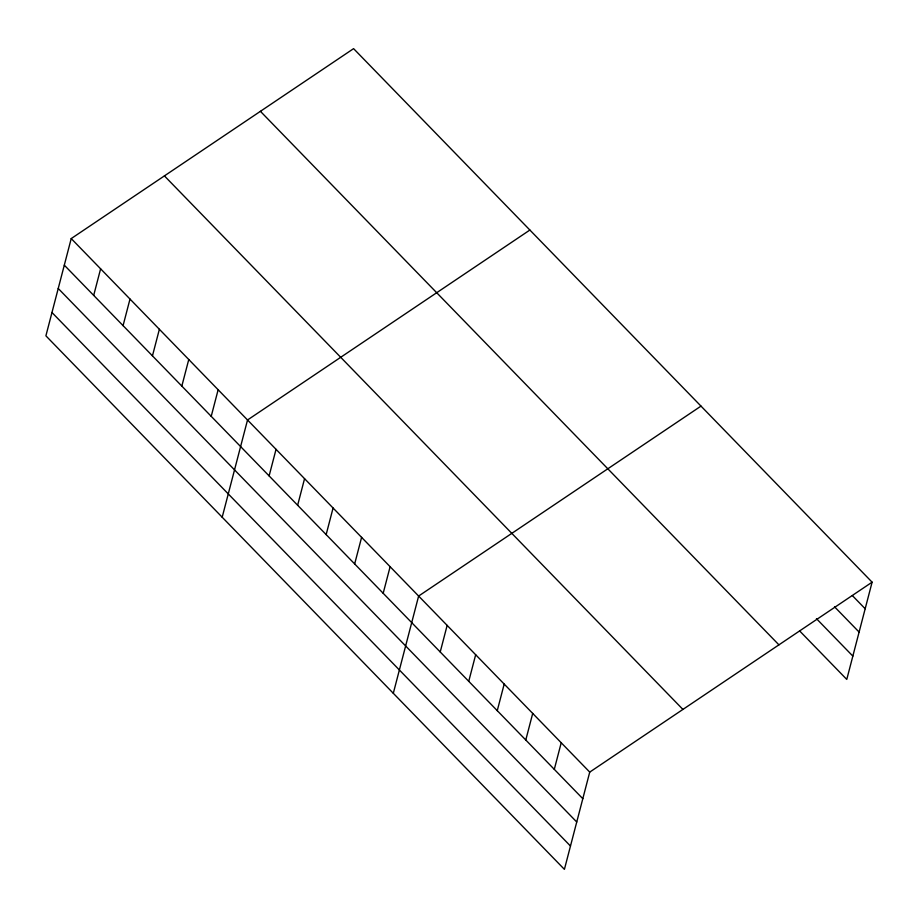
<?xml version="1.0" encoding="UTF-8"?>
<svg xmlns="http://www.w3.org/2000/svg" width="918" height="918" viewBox="0 0 918 918"><rect width="100%" height="100%" fill="white"/><g stroke="black" fill="none" stroke-linecap="round" stroke-linejoin="round"><path stroke-width="1.38" d="M71.225 238.577L45.9 335.827L564.409 869.357L589.735 772.107L872.1 582.173L353.591 48.643L71.225 238.577L589.735 772.107M93.693 295.401L100.613 268.813M123.069 325.638L130 299.05M152.457 355.863L159.376 329.287M181.833 386.099L188.764 359.512M211.22 416.336L218.14 389.748M222.19 517.224L247.527 419.985L529.881 230.039M269.112 475.914L276.043 449.327M297.639 505.256L304.558 478.668M326.154 534.597L333.073 508.01M354.669 563.939L361.6 537.363M383.185 593.28L390.116 566.704M393.306 693.297L418.631 596.046L700.996 406.112M440.227 651.975L447.146 625.387M468.742 681.317L475.673 654.729M497.258 710.658L504.189 684.082M525.784 740.011L532.704 713.424M554.3 769.353L561.219 742.765M872.1 582.173L846.775 679.423L799.567 630.85M852.386 595.598L865.181 608.76M834.519 606.775L859.099 632.077M816.458 618.663L852.845 656.106M260.414 111.319L778.923 644.849M164.414 175.9L682.923 709.43M64.306 265.164L582.815 798.694M58.236 288.481L576.745 822.012M51.97 312.51L570.48 846.04"/></g></svg>
